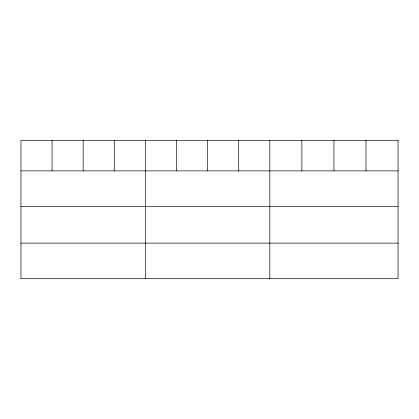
<?xml version="1.0" encoding="UTF-8"?>
<svg xmlns="http://www.w3.org/2000/svg" width="419" height="419" viewBox="0 0 419 419"><rect width="100%" height="100%" fill="white"/><g stroke="black" fill="none" stroke-linecap="round" stroke-linejoin="round"><path stroke-width="0.63" d="M20.95 170.884L398.05 170.884M20.95 206.462L398.05 206.462M20.95 243.125L398.05 243.125M365.997 140.297L365.997 170.884M333.943 140.297L333.943 170.884M301.889 140.297L301.889 170.884M269.836 140.297L269.836 278.703M238.725 140.297L238.725 170.884M207.615 140.297L207.615 170.884M176.504 140.297L176.504 170.884M145.393 140.297L145.393 278.703M114.282 140.297L114.282 170.884M83.172 140.297L83.172 170.884M52.061 140.297L52.061 170.884M398.05 140.297L20.95 140.297L20.95 278.703L398.05 278.703L398.05 140.297"/></g></svg>
